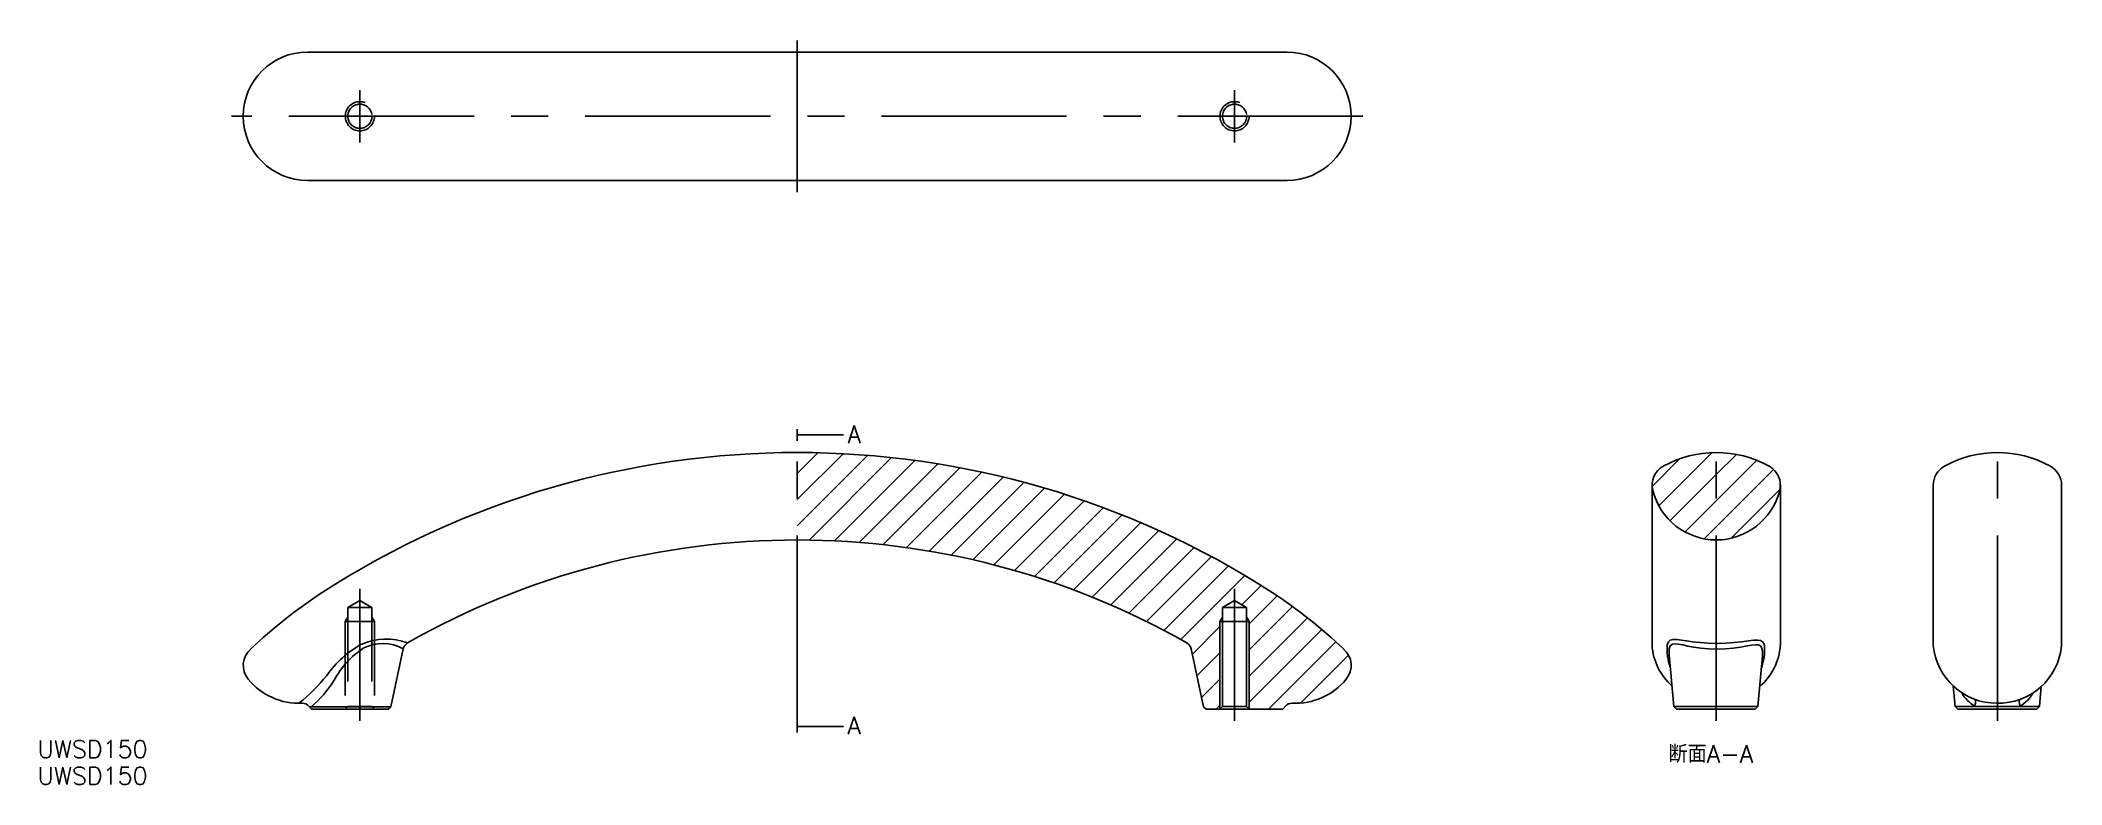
# Model space of a CAD drawing. Extents: x -130 to 217, y -13 to 115.
import ezdxf

# ---------------------------------------------------------------- set-up
doc = ezdxf.new("R2010")
doc.units = 0
doc.linetypes.add('CENTER', pattern=[50.8, 31.75, -6.35, 6.35, -6.35])
doc.linetypes.add('DASHED', pattern=[19.05, 12.7, -6.35])
doc.layers.get('0').update_dxf_attribs({"linetype": 'CONTINUOUS'})
doc.layers.add('CENTER', color=1, linetype='CENTER')
doc.styles.get("Standard").update_dxf_attribs({"font": 'txt.shx', "height": 3, "bigfont": 'bigfont.shx'})

msp = doc.modelspace()

# ---------------------------------------------------------------- linework, layer by layer
at = {"color": 1, "linetype": 'CENTER'}
for p, q in [((0, 88.66), (0, 114.66)), ((-75, 97.16), (-75, 106.16)), ((75, 97.16), (75, 106.16)), ((97, 101.66), (-97, 101.66)), ((0, -2), (0, 46)), ((157.6, -2), (157.6, 46)), ((205.82, -2), (205.82, 46))]:
    msp.add_line(p, q, dxfattribs=at)
at = {"color": 7, "linetype": 'CONTINUOUS'}
for p, q in [((84, 112.66), (-84, 112.66)), ((84, 90.66), (-84, 90.66)), ((148.5, 41.63), (148.5, 41.63)), ((166.7, 41.63), (166.7, 41.63)), ((146.6, 38.4), (146.6, 10.92)), ((146.6, 38.4), (146.6, 38.4)), ((168.6, 10.92), (168.6, 38.4)), ((168.6, 38.4), (168.6, 38.4)), ((194.82, 38.4), (194.82, 10.92)), ((216.82, 10.92), (216.82, 38.4)), ((72.93, 17.4), (75, 18.59)), ((72.93, 17.4), (72.93, 0.43)), ((77.07, 17.4), (72.93, 17.4)), ((77.07, 17.4), (75, 18.59)), ((77.07, 17.4), (77.07, 0.43)), ((72.5, 15), (72.93, 15.75)), ((72.5, 15), (72.5, 0)), ((77.5, 15), (72.5, 15)), ((77.5, 15), (77.07, 15.75)), ((77.5, 15), (77.5, 0)), ((-69.67, 0.39), (-67.55, 10.34)), ((69.67, 0.39), (67.55, 10.34)), ((149.54, 9.31), (150.32, 0.44)), ((164.76, 0.44), (165.52, 9.11)), ((198.24, 3.96), (198.55, 0.44)), ((213.04, 0.44), (213.35, 3.92)), ((-83.74, 0.5), (-83.28, 0)), ((-69.67, 0.39), (-83.64, 0.39)), ((-70.15, 0), (-83.28, 0)), ((-70.15, 0), (-69.67, 0.39)), ((70.15, 0), (69.67, 0.39)), ((70.15, 0), (83.28, 0)), ((72.5, 0), (72.93, 0.43)), ((77.07, 0.43), (72.93, 0.43)), ((77.5, 0), (77.07, 0.43)), ((83.74, 0.5), (83.28, 0)), ((150.32, 0.44), (150.79, 0)), ((150.32, 0.44), (164.76, 0.44)), ((164.29, 0), (164.76, 0.44)), ((198.55, 0.44), (199.02, 0)), ((198.55, 0.44), (213.04, 0.44)), ((199.02, 0), (212.58, 0)), ((212.58, 0), (213.04, 0.44)), ((150.79, 0), (164.29, 0))]:
    msp.add_line(p, q, dxfattribs=at)
at = {"color": 3, "linetype": 'CONTINUOUS'}
for p, q in [((0, 40.41), (3.55, 43.96)), ((0, 35.92), (7.87, 43.79)), ((0, 31.43), (12.08, 43.51)), ((2.04, 28.98), (16.18, 43.13)), ((6.4, 28.85), (20.19, 42.64)), ((10.62, 28.58), (24.09, 42.06)), ((146.6, 38.19), (151.32, 42.91)), ((147.75, 34.85), (156.89, 43.99)), ((157.6, 40.21), (161.06, 43.68)), ((157.6, 35.72), (164.54, 42.66)), ((14.73, 28.2), (27.91, 41.38)), ((18.72, 27.7), (31.65, 40.63)), ((22.61, 27.1), (35.3, 39.79)), ((26.4, 26.4), (38.88, 38.88)), ((149.67, 32.28), (157.6, 40.21)), ((157.6, 31.23), (167.45, 41.08)), ((30.1, 25.61), (42.39, 37.9)), ((33.71, 24.73), (45.82, 36.84)), ((37.24, 23.77), (49.19, 35.72)), ((152.24, 30.36), (157.6, 35.72)), ((160.16, 29.3), (168.52, 37.66)), ((40.69, 22.73), (52.49, 34.53)), ((44.07, 21.62), (55.73, 33.28)), ((47.37, 20.43), (58.91, 31.97)), ((155.56, 29.19), (157.6, 31.23)), ((50.61, 19.17), (62.03, 30.6)), ((53.77, 17.85), (65.09, 29.17)), ((56.87, 16.46), (68.09, 27.68)), ((59.91, 15.01), (71.04, 26.14)), ((62.88, 13.49), (73.94, 24.55)), ((65.8, 11.91), (76.78, 22.9)), ((76.25, 17.87), (79.57, 21.2)), ((77.5, 14.64), (82.3, 19.44)), ((77.5, 10.15), (84.94, 17.58)), ((67.75, 9.38), (72.5, 14.13)), ((77.5, 5.66), (87.49, 15.65)), ((77.5, 1.17), (89.97, 13.63)), ((80.82, 0), (92.36, 11.54)), ((68.54, 5.68), (72.5, 9.64)), ((86.33, 1.02), (94.55, 9.24)), ((69.33, 1.98), (72.5, 5.15)), ((71.84, 0), (72.5, 0.66))]:
    msp.add_line(p, q, dxfattribs=at)
at = {"color": 3, "linetype": 'DASHED'}
for p, q in [((-77.07, 17.4), (-75, 18.59)), ((-77.07, 17.4), (-77.07, 0.43)), ((-72.93, 17.4), (-77.07, 17.4)), ((-72.93, 17.4), (-75, 18.59)), ((-72.93, 17.4), (-72.93, 0.43)), ((-77.5, 15), (-77.07, 15.75)), ((-77.5, 15), (-77.5, 0)), ((-72.5, 15), (-77.5, 15)), ((-72.5, 15), (-72.93, 15.75)), ((-72.5, 15), (-72.5, 0)), ((-77.5, 0), (-77.07, 0.43)), ((-72.93, 0.43), (-77.07, 0.43)), ((-72.5, 0), (-72.93, 0.43))]:
    msp.add_line(p, q, dxfattribs=at)
at = {"color": 7, "linetype": 'CONTINUOUS', "flags": 128}
for points in [[(149.2, 11.03), (149.39, 11.52), (149.71, 11.79), (150.18, 11.92), (150.82, 11.92), (151.62, 11.83), (152.53, 11.7), (153.55, 11.55), (154.85, 11.4), (156.22, 11.3), (157.84, 11.26), (159.26, 11.3), (160.64, 11.4), (161.94, 11.55), (163.11, 11.7), (163.99, 11.8), (164.71, 11.81), (165.18, 11.73), (165.53, 11.54), (165.74, 11.27), (165.87, 10.92)], [(165.5, 10.21), (165.39, 10.56), (165.19, 10.82), (164.86, 10.99), (164.41, 11.04), (163.71, 10.98), (162.88, 10.84), (161.75, 10.63), (160.5, 10.44), (159.18, 10.31), (157.82, 10.26), (156.27, 10.31), (154.96, 10.44), (153.7, 10.63), (152.73, 10.81), (151.85, 10.99), (151.1, 11.13), (150.47, 11.17), (150.1, 11.11), (149.82, 10.93), (149.73, 10.82), (149.55, 10.35)]]:
    msp.add_lwpolyline(points, dxfattribs=at)
at = {"color": 7}
for points in [[(0, 47, 0), (7.93, 47, 0)], [(201.97, 1.66, 0), (201.97, 1.65, 0), (201.97, 1.65, 0), (201.97, 1.65, 0), (201.97, 1.64, 0), (201.98, 1.64, 0), (201.98, 1.63, 0), (201.98, 1.63, 0), (201.98, 1.62, 0), (201.99, 1.62, 0), (201.99, 1.62, 0), (201.99, 1.61, 0), (201.99, 1.61, 0), (201.99, 1.6, 0), (202, 1.6, 0), (202, 1.6, 0), (202, 1.59, 0), (202, 1.59, 0), (202, 1.58, 0), (202.01, 1.58, 0), (202.01, 1.57, 0), (202.01, 1.57, 0), (202.01, 1.57, 0), (202.01, 1.56, 0), (202.02, 1.56, 0), (202.02, 1.55, 0), (202.02, 1.55, 0), (202.02, 1.54, 0), (202.02, 1.54, 0), (202.03, 1.53, 0), (202.03, 1.53, 0), (202.03, 1.53, 0), (202.03, 1.52, 0), (202.03, 1.52, 0), (202.03, 1.51, 0), (202.03, 1.51, 0), (202.04, 1.5, 0), (202.04, 1.5, 0), (202.04, 1.49, 0), (202.04, 1.49, 0), (202.04, 1.48, 0), (202.04, 1.48, 0), (202.05, 1.47, 0), (202.05, 1.47, 0), (202.05, 1.46, 0), (202.05, 1.46, 0), (202.05, 1.45, 0), (202.05, 1.45, 0), (202.05, 1.44, 0), (202.06, 1.44, 0), (202.06, 1.43, 0), (202.06, 1.43, 0), (202.06, 1.42, 0), (202.06, 1.42, 0), (202.06, 1.41, 0), (202.06, 1.41, 0), (202.06, 1.4, 0), (202.06, 1.4, 0), (202.06, 1.39, 0), (202.07, 1.38, 0), (202.07, 1.38, 0), (202.07, 1.37, 0), (202.07, 1.37, 0), (202.07, 1.36, 0), (202.07, 1.36, 0), (202.07, 1.35, 0), (202.07, 1.35, 0), (202.07, 1.34, 0), (202.07, 1.33, 0), (202.07, 1.33, 0), (202.07, 1.32, 0), (202.07, 1.32, 0), (202.07, 1.31, 0), (202.07, 1.3, 0), (202.07, 1.3, 0), (202.07, 1.29, 0), (202.08, 1.29, 0), (202.08, 1.28, 0), (202.08, 1.27, 0), (202.08, 1.27, 0), (202.08, 1.26, 0), (202.08, 1.26, 0), (202.08, 1.25, 0), (202.08, 1.24, 0), (202.08, 1.24, 0), (202.08, 1.23, 0), (202.08, 1.22, 0), (202.08, 1.22, 0), (202.08, 1.21, 0), (202.08, 1.2, 0), (202.08, 1.2, 0), (202.08, 1.19, 0), (202.08, 1.19, 0), (202.08, 1.18, 0), (202.08, 1.17, 0), (202.08, 1.17, 0), (202.08, 1.16, 0), (202.07, 1.15, 0), (202.07, 1.15, 0), (202.07, 1.14, 0), (202.07, 1.13, 0), (202.07, 1.13, 0), (202.07, 1.12, 0), (202.07, 1.11, 0), (202.07, 1.11, 0), (202.07, 1.1, 0), (202.07, 1.09, 0), (202.07, 1.09, 0), (202.07, 1.08, 0), (202.07, 1.07, 0), (202.07, 1.07, 0), (202.07, 1.06, 0), (202.07, 1.05, 0), (202.07, 1.05, 0), (202.06, 1.04, 0), (202.06, 1.03, 0), (202.06, 1.03, 0), (202.06, 1.02, 0), (202.06, 1.01, 0), (202.06, 1, 0), (202.06, 1, 0), (202.06, 0.99, 0), (202.06, 0.98, 0), (202.06, 0.98, 0), (202.06, 0.97, 0), (202.05, 0.96, 0), (202.05, 0.96, 0), (202.05, 0.95, 0), (202.05, 0.94, 0), (202.05, 0.94, 0), (202.05, 0.93, 0), (202.05, 0.92, 0), (202.04, 0.91, 0), (202.04, 0.91, 0), (202.04, 0.9, 0), (202.04, 0.89, 0), (202.04, 0.89, 0), (202.04, 0.88, 0), (202.04, 0.87, 0), (202.03, 0.87, 0), (202.03, 0.86, 0), (202.03, 0.85, 0), (202.03, 0.84, 0), (202.03, 0.84, 0), (202.03, 0.83, 0), (202.03, 0.82, 0), (202.02, 0.82, 0), (202.02, 0.81, 0), (202.02, 0.8, 0), (202.02, 0.79, 0), (202.02, 0.79, 0), (202.01, 0.78, 0), (202.01, 0.77, 0), (202.01, 0.77, 0), (202.01, 0.76, 0), (202.01, 0.75, 0), (202.01, 0.74, 0), (202, 0.74, 0), (202, 0.73, 0), (202, 0.72, 0), (202, 0.72, 0), (202, 0.71, 0), (201.99, 0.7, 0), (201.99, 0.69, 0), (201.99, 0.69, 0), (201.99, 0.68, 0), (201.99, 0.67, 0), (201.99, 0.67, 0), (201.98, 0.66, 0), (201.98, 0.65, 0), (201.98, 0.64, 0), (201.98, 0.64, 0), (201.97, 0.63, 0), (201.97, 0.62, 0), (201.97, 0.61, 0), (201.97, 0.61, 0), (201.97, 0.6, 0), (201.96, 0.59, 0), (201.96, 0.59, 0), (201.96, 0.58, 0), (201.96, 0.57, 0), (201.96, 0.56, 0), (201.95, 0.56, 0), (201.95, 0.55, 0), (201.95, 0.54, 0), (201.95, 0.53, 0), (201.95, 0.53, 0), (201.94, 0.52, 0), (201.94, 0.51, 0), (201.94, 0.51, 0), (201.94, 0.5, 0), (201.94, 0.49, 0)], [(209.68, 1.66, 0), (209.68, 1.65, 0), (209.68, 1.65, 0), (209.68, 1.65, 0), (209.67, 1.64, 0), (209.67, 1.64, 0), (209.67, 1.63, 0), (209.67, 1.63, 0), (209.66, 1.62, 0), (209.66, 1.62, 0), (209.66, 1.62, 0), (209.66, 1.61, 0), (209.66, 1.61, 0), (209.65, 1.6, 0), (209.65, 1.6, 0), (209.65, 1.6, 0), (209.65, 1.59, 0), (209.65, 1.59, 0), (209.64, 1.58, 0), (209.64, 1.58, 0), (209.64, 1.57, 0), (209.64, 1.57, 0), (209.64, 1.57, 0), (209.63, 1.56, 0), (209.63, 1.56, 0), (209.63, 1.55, 0), (209.63, 1.55, 0), (209.63, 1.54, 0), (209.62, 1.54, 0), (209.62, 1.53, 0), (209.62, 1.53, 0), (209.62, 1.53, 0), (209.62, 1.52, 0), (209.62, 1.52, 0), (209.62, 1.51, 0), (209.61, 1.51, 0), (209.61, 1.5, 0), (209.61, 1.5, 0), (209.61, 1.49, 0), (209.61, 1.49, 0), (209.6, 1.48, 0), (209.6, 1.48, 0), (209.6, 1.47, 0), (209.6, 1.47, 0), (209.6, 1.46, 0), (209.6, 1.46, 0), (209.6, 1.45, 0), (209.59, 1.45, 0), (209.59, 1.44, 0), (209.59, 1.44, 0), (209.59, 1.43, 0), (209.59, 1.43, 0), (209.59, 1.42, 0), (209.59, 1.42, 0), (209.59, 1.41, 0), (209.59, 1.41, 0), (209.59, 1.4, 0), (209.58, 1.4, 0), (209.58, 1.39, 0), (209.58, 1.38, 0), (209.58, 1.38, 0), (209.58, 1.37, 0), (209.58, 1.37, 0), (209.58, 1.36, 0), (209.58, 1.36, 0), (209.58, 1.35, 0), (209.58, 1.35, 0), (209.58, 1.34, 0), (209.58, 1.33, 0), (209.57, 1.33, 0), (209.57, 1.32, 0), (209.57, 1.32, 0), (209.57, 1.31, 0), (209.57, 1.3, 0), (209.57, 1.3, 0), (209.57, 1.29, 0), (209.57, 1.29, 0), (209.57, 1.28, 0), (209.57, 1.27, 0), (209.57, 1.27, 0), (209.57, 1.26, 0), (209.57, 1.26, 0), (209.57, 1.25, 0), (209.57, 1.24, 0), (209.57, 1.24, 0), (209.57, 1.23, 0), (209.57, 1.22, 0), (209.57, 1.22, 0), (209.57, 1.21, 0), (209.57, 1.2, 0), (209.57, 1.2, 0), (209.57, 1.19, 0), (209.57, 1.19, 0), (209.57, 1.18, 0), (209.57, 1.17, 0), (209.57, 1.17, 0), (209.57, 1.16, 0), (209.57, 1.15, 0), (209.57, 1.15, 0), (209.57, 1.14, 0), (209.57, 1.13, 0), (209.57, 1.13, 0), (209.57, 1.12, 0), (209.57, 1.11, 0), (209.58, 1.11, 0), (209.58, 1.1, 0), (209.58, 1.09, 0), (209.58, 1.09, 0), (209.58, 1.08, 0), (209.58, 1.07, 0), (209.58, 1.07, 0), (209.58, 1.06, 0), (209.58, 1.05, 0), (209.58, 1.05, 0), (209.58, 1.04, 0), (209.58, 1.03, 0), (209.59, 1.03, 0), (209.59, 1.02, 0), (209.59, 1.01, 0), (209.59, 1, 0), (209.59, 1, 0), (209.59, 0.99, 0), (209.59, 0.98, 0), (209.59, 0.98, 0), (209.59, 0.97, 0), (209.59, 0.96, 0), (209.6, 0.96, 0), (209.6, 0.95, 0), (209.6, 0.94, 0), (209.6, 0.94, 0), (209.6, 0.93, 0), (209.6, 0.92, 0), (209.6, 0.91, 0), (209.6, 0.91, 0), (209.61, 0.9, 0), (209.61, 0.89, 0), (209.61, 0.89, 0), (209.61, 0.88, 0), (209.61, 0.87, 0), (209.61, 0.87, 0), (209.62, 0.86, 0), (209.62, 0.85, 0), (209.62, 0.84, 0), (209.62, 0.84, 0), (209.62, 0.83, 0), (209.62, 0.82, 0), (209.62, 0.82, 0), (209.63, 0.81, 0), (209.63, 0.8, 0), (209.63, 0.79, 0), (209.63, 0.79, 0), (209.63, 0.78, 0), (209.63, 0.77, 0), (209.64, 0.77, 0), (209.64, 0.76, 0), (209.64, 0.75, 0), (209.64, 0.74, 0), (209.64, 0.74, 0), (209.65, 0.73, 0), (209.65, 0.72, 0), (209.65, 0.72, 0), (209.65, 0.71, 0), (209.65, 0.7, 0), (209.66, 0.69, 0), (209.66, 0.69, 0), (209.66, 0.68, 0), (209.66, 0.67, 0), (209.66, 0.67, 0), (209.67, 0.66, 0), (209.67, 0.65, 0), (209.67, 0.64, 0), (209.67, 0.64, 0), (209.67, 0.63, 0), (209.68, 0.62, 0), (209.68, 0.61, 0), (209.68, 0.61, 0), (209.68, 0.6, 0), (209.68, 0.59, 0), (209.69, 0.59, 0), (209.69, 0.58, 0), (209.69, 0.57, 0), (209.69, 0.56, 0), (209.69, 0.56, 0), (209.7, 0.55, 0), (209.7, 0.54, 0), (209.7, 0.53, 0), (209.7, 0.53, 0), (209.71, 0.52, 0), (209.71, 0.51, 0), (209.71, 0.51, 0), (209.71, 0.5, 0), (209.71, 0.49, 0)], [(0, -3, 0), (7.93, -3, 0)]]:
    msp.add_polyline3d(points, dxfattribs=at)
at = {"color": 3, "linetype": 'DASHED'}
for centre, radius in [((-75, 101.66), 2.5), ((75, 101.66), 2.5), ((-75, 101.66), 2.07), ((75, 101.66), 2.07)]:
    msp.add_circle(centre, radius, dxfattribs=at)
at = {"color": 7, "linetype": 'CONTINUOUS'}
for centre, radius, start, end in [((-84, 101.66), 11, 90, 270), ((84, 101.66), 11, 270, 90), ((0, -106.23), 150.23, 57.166, 122.834), ((150.3, 38.4), 3.7, 119.1032, 194.1881), ((157.6, 25.33), 18.67, 60.8375, 119.1625), ((164.9, 38.4), 3.7, 345.8118, 60.8969), ((198.52, 38.4), 3.7, 119.1027, 180.0009), ((205.82, 25.33), 18.67, 60.8375, 119.1625), ((213.12, 38.4), 3.7, 359.9987, 60.8976), ((157.6, 40.22), 11.22, 194.0849, 345.9151), ((157.6, 40.22), 11.22, 194.0851, 345.9149), ((0, -106.23), 135.23, 60.3858, 119.6142), ((-32.33, -54.52), 89.26, 123.3923, 133.4695), ((32.33, -54.52), 89.26, 46.5305, 56.6077), ((-66.17, -4.37), 17.69, 118.7909, 145.0742), ((-65.81, -2.36), 15.42, 123.8968, 151.768), ((-70.5, 1.55), 10.46, 69.4031, 113.5934), ((-71.06, 3.78), 7.45, 61.8713, 116.6741), ((-66.08, 10.03), 1.5, 119.6142, 168), ((66.08, 10.03), 1.5, 12, 60.3858), ((156.75, 11.6), 10.18, 183.8277, 228.5325), ((158.67, 10.34), 9.5, 175.7985, 199.7089), ((149.2, 11.04), 0.00177, 224.0199, 227.8792), ((158.54, 11.55), 10.07, 310.3054, 356.4257), ((156.15, 10.19), 9.74, 340.376, 4.2776), ((165.87, 10.91), 0.00201, 133.01, 136.99), ((205.68, 11.91), 10.9, 185.2338, 270.189), ((205.97, 11.9), 10.9, 268.6416, 354.7975), ((-91.32, 7.48), 3.68, 130.1615, 219.7307), ((91.32, 7.48), 3.68, 320.2693, 49.8385), ((153.73, 9.78), 4.21, 172.2957, 186.4579), ((161.51, 9.6), 4.04, 353.1086, 8.744), ((-85.45, 12.19), 11.2, 219.0439, 272.9908), ((-107.47, 27.82), 34.72, 309.3793, 320.5359), ((-97.49, 16.66), 21.57, 311.03, 327.068), ((85.45, 12.19), 11.2, 267.0092, 320.9561), ((-84.78, -0.32), 1.32, 38.267, 93.6336), ((84.78, -0.32), 1.32, 86.3664, 141.733), ((205.28, 5.98), 6.43, 209.7819, 238.6882), ((206.37, 5.98), 6.43, 301.3118, 330.2181)]:
    msp.add_arc(centre, radius, start, end, dxfattribs=at)
at = {"layer": 'CENTER', "color": 1, "linetype": 'CENTER'}
for p, q in [((0, 46), (0, 48)), ((-75, -2), (-75, 20.59)), ((75, -2), (75, 20.59)), ((0, -2), (0, -4))]:
    msp.add_line(p, q, dxfattribs=at)

# ---------------------------------------------------------------- texts
at = {"color": 137, "linetype": 'CONTINUOUS'}
for s, p in [('A', (8.64, 45.6)), ('A', (8.6, -4.33)), ('断面A-A', (149.39, -9.2))]:
    msp.add_text(s, height=3, dxfattribs=at).set_placement(p)
at = {"color": 7, "linetype": 'CONTINUOUS'}
for p in [(-130.29, -8.37), (-130.29, -12.95)]:
    msp.add_text('UWSD150', height=3, dxfattribs=at).set_placement(p)

doc.saveas('drawing.dxf')
